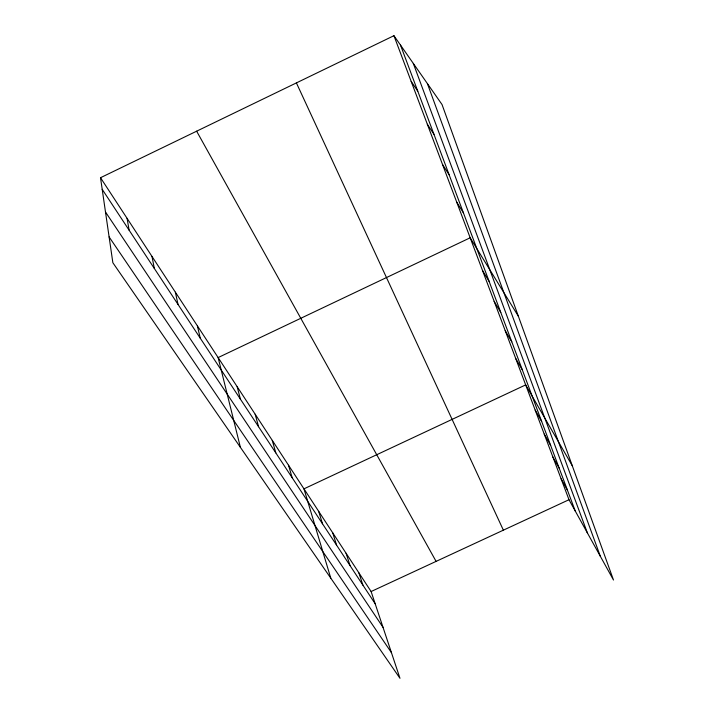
<?xml version="1.0" encoding="UTF-8"?>
<svg xmlns="http://www.w3.org/2000/svg" width="714" height="714" viewBox="0 0 714 714"><rect width="100%" height="100%" fill="white"/><g stroke="black" fill="none" stroke-linecap="round" stroke-linejoin="round"><path stroke-width="1.07" d="M100.513 177.715L371.11 591.531L399.974 678.3L112.857 262.734L100.513 177.715L393.932 35.7L442.028 104.53L613.487 580.027L568.996 499.72L393.932 35.7M371.11 591.531L568.996 499.72M109.099 236.905L391.442 652.641M411.184 81.414L417.788 91.205M105.485 211.987L383.016 627.32M102.191 189.308L375.18 603.758M427.329 124.227L433.978 134.366M442.493 164.407L449.16 174.832M456.746 202.196L463.413 212.852M518.373 316.248L470.178 237.789L218.127 357.58L240.395 447.33M482.486 270.428L489.135 281.423M494.15 301.326L500.773 312.437M505.2 330.627L511.795 341.819M515.695 358.437L522.255 369.7M572.307 465.814L525.674 384.891L303.968 488.84L330.787 578.161M535.17 410.059L541.64 421.403M544.22 434.058L550.646 445.402M552.859 456.951L559.232 468.295M561.106 478.817L567.434 490.152M196.636 131.189L436.093 561.374M296.399 82.904L503.37 530.163M400.483 45.071L575.261 511.037M413.308 63.43L587.345 532.831M427.4 83.6L600.331 556.268M358.874 572.815L362.899 585.123M346.085 553.261L350.056 565.622M332.697 532.787L336.606 545.201M318.676 511.34L322.514 523.799M288.518 465.225L292.169 477.728M272.275 440.386L275.809 452.899M255.175 414.236L258.584 426.74M237.155 386.676L240.404 399.144M197.376 325.852L200.259 338.186M175.376 292.196L178.009 304.414M151.984 256.433L154.349 268.491M127.083 218.35L129.127 230.203"/></g></svg>
